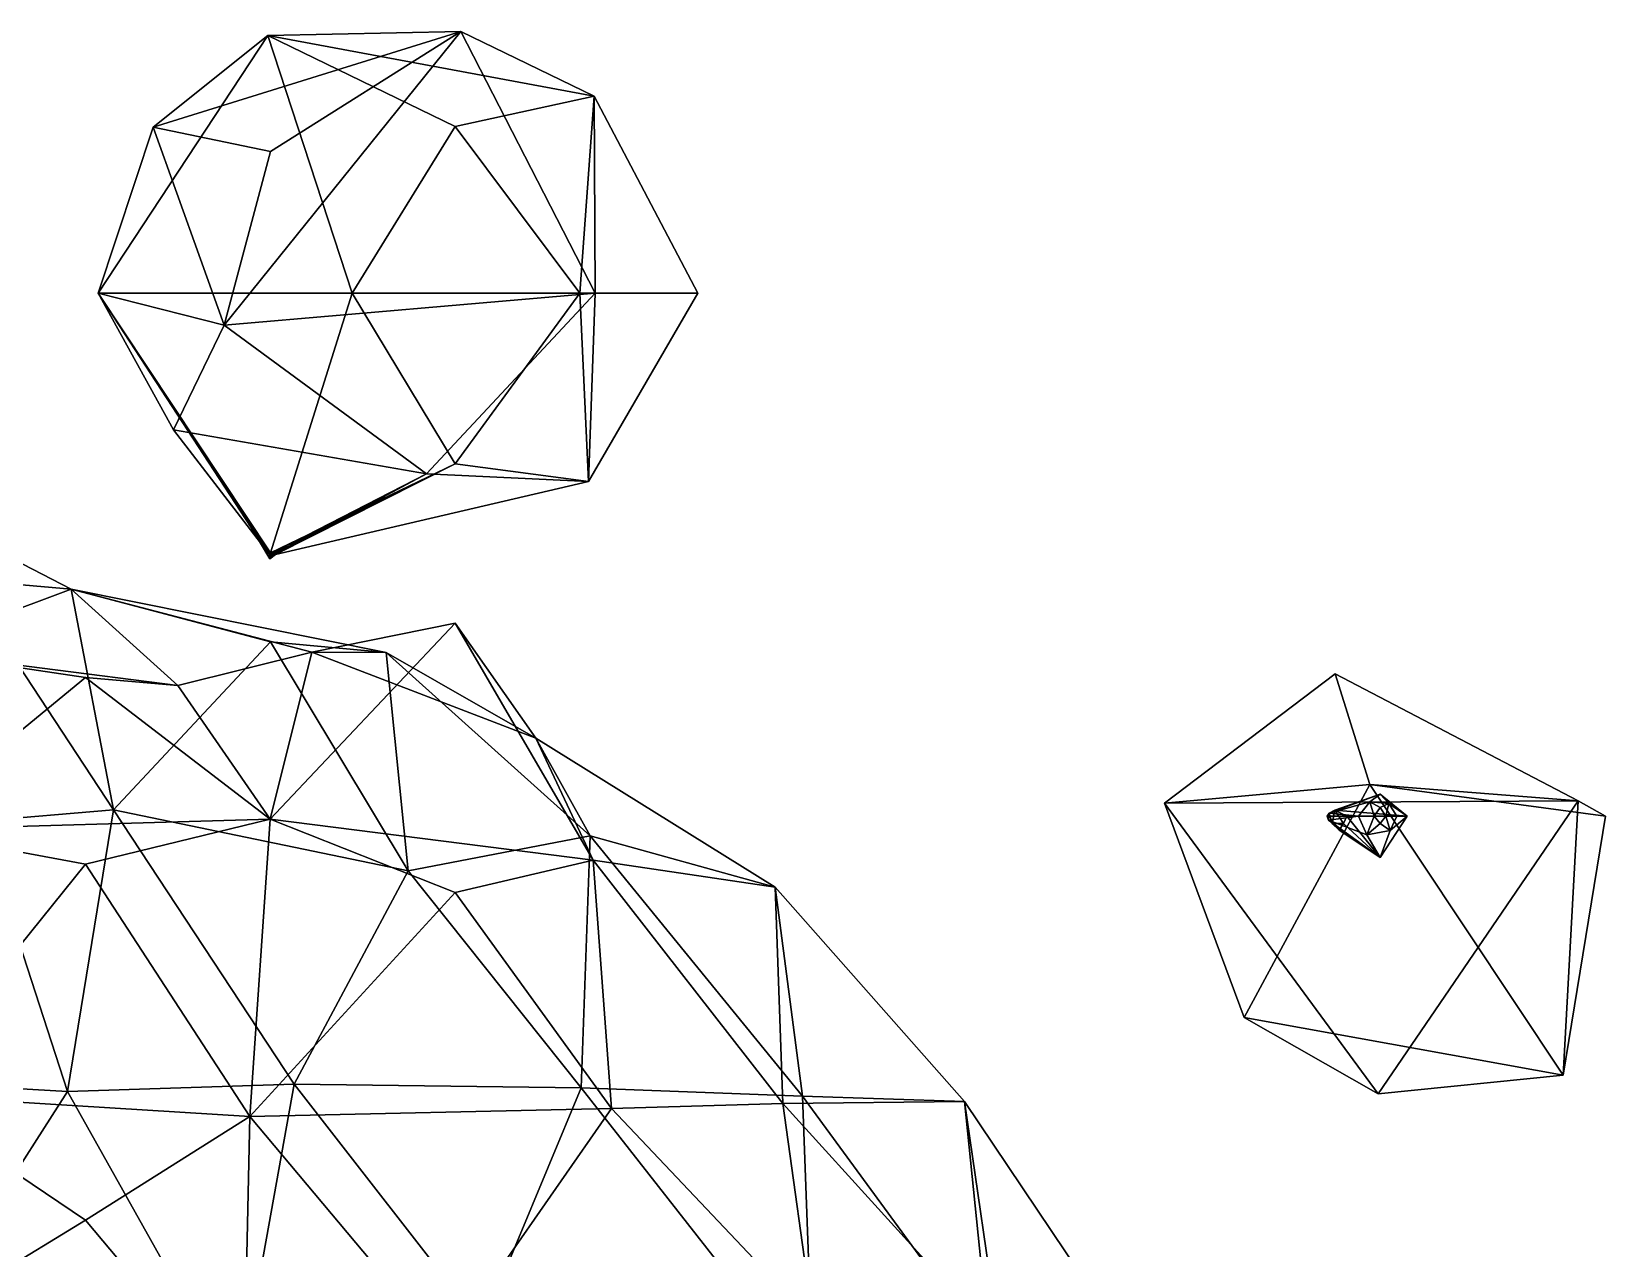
# Model space of a CAD drawing. Extents: x 290083 to 295691, y 4553739 to 4561622.
# Drawn here: x 295347 to 295454.3, y 4559518.9 to 4559601.8 of the extents above; entities that cross this region are included whole.
import ezdxf

# ---------------------------------------------------------------- set-up
doc = ezdxf.new("R2010")
doc.units = 0
doc.layers.add('Au_ppm_Pref_-_0_3', color=7, linetype='CONTINUOUS')

msp = doc.modelspace()

# ---------------------------------------------------------------- linework, layer by layer
at = {"layer": 'Au_ppm_Pref_-_0_3'}
for points in [[(295368.87, 4559584, 1856.38), (295351.56, 4559584, 1852.93), (295363.11, 4559601.55, 1853.08)], [(295351.56, 4559584, 1852.93), (295355.31, 4559595.29, 1847.13), (295363.11, 4559601.55, 1853.08)], [(295355.31, 4559595.29, 1847.13), (295376.26, 4559601.82, 1847.12), (295363.11, 4559601.55, 1853.08)], [(295355.31, 4559595.29, 1847.13), (295363.29, 4559593.65, 1843.91), (295376.26, 4559601.82, 1847.12)], [(295360.15, 4559581.81, 1845.17), (295385.41, 4559584, 1847.61), (295376.26, 4559601.82, 1847.12)], [(295363.29, 4559593.65, 1843.91), (295360.15, 4559581.81, 1845.17), (295376.26, 4559601.82, 1847.12)], [(295363.11, 4559601.55, 1853.08), (295376.26, 4559601.82, 1847.12), (295385.36, 4559597.4, 1853.07)], [(295368.87, 4559584, 1856.38), (295363.11, 4559601.55, 1853.08), (295375.89, 4559595.35, 1856.85)], [(295375.89, 4559595.35, 1856.85), (295363.11, 4559601.55, 1853.08), (295385.36, 4559597.4, 1853.07)], [(295385.41, 4559584, 1847.61), (295385.36, 4559597.4, 1853.07), (295376.26, 4559601.82, 1847.12)], [(295385.36, 4559597.4, 1853.07), (295384.37, 4559584, 1857.06), (295375.89, 4559595.35, 1856.85)], [(295385.36, 4559597.4, 1853.07), (295392.41, 4559584, 1853.07), (295384.37, 4559584, 1857.06)], [(295392.41, 4559584, 1853.07), (295385.36, 4559597.4, 1853.07), (295385.41, 4559584, 1847.61)], [(295360.15, 4559581.81, 1845.17), (295355.31, 4559595.29, 1847.13), (295351.56, 4559584, 1852.93)], [(295355.31, 4559595.29, 1847.13), (295360.15, 4559581.81, 1845.17), (295363.29, 4559593.65, 1843.91)], [(295368.87, 4559584, 1856.38), (295375.89, 4559595.35, 1856.85), (295384.37, 4559584, 1857.06)], [(295363.29, 4559566.31, 1853.11), (295361.99, 4559568.02, 1853.07), (295351.56, 4559584, 1852.93)], [(295363.29, 4559566.31, 1853.11), (295351.56, 4559584, 1852.93), (295368.87, 4559584, 1856.38)], [(295356.7, 4559574.68, 1847.13), (295360.15, 4559581.81, 1845.17), (295351.56, 4559584, 1852.93)], [(295351.56, 4559584, 1852.93), (295361.99, 4559568.02, 1853.07), (295363.22, 4559566.19, 1853.03)], [(295351.56, 4559584, 1852.93), (295363.22, 4559566.19, 1853.03), (295356.7, 4559574.68, 1847.13)], [(295373.93, 4559571.69, 1848.04), (295385.41, 4559584, 1847.61), (295360.15, 4559581.81, 1845.17)], [(295363.29, 4559566.31, 1853.11), (295368.87, 4559584, 1856.38), (295375.89, 4559572.37, 1856.95)], [(295368.87, 4559584, 1856.38), (295384.37, 4559584, 1857.06), (295375.89, 4559572.37, 1856.95)], [(295384.97, 4559571.16, 1853.07), (295385.41, 4559584, 1847.61), (295373.93, 4559571.69, 1848.04)], [(295384.97, 4559571.16, 1853.07), (295375.89, 4559572.37, 1856.95), (295384.37, 4559584, 1857.06)], [(295392.41, 4559584, 1853.07), (295384.97, 4559571.16, 1853.07), (295384.37, 4559584, 1857.06)], [(295384.97, 4559571.16, 1853.07), (295392.41, 4559584, 1853.07), (295385.41, 4559584, 1847.61)], [(295356.7, 4559574.68, 1847.13), (295373.93, 4559571.69, 1848.04), (295360.15, 4559581.81, 1845.17)], [(295373.93, 4559571.69, 1848.04), (295356.7, 4559574.68, 1847.13), (295363.22, 4559566.19, 1853.03)], [(295363.29, 4559566.31, 1853.11), (295375.89, 4559572.37, 1856.95), (295363.42, 4559566.19, 1853.13)], [(295363.64, 4559566.19, 1853.07), (295363.42, 4559566.19, 1853.13), (295375.89, 4559572.37, 1856.95)], [(295363.64, 4559566.19, 1853.07), (295375.89, 4559572.37, 1856.95), (295384.97, 4559571.16, 1853.07)], [(295373.93, 4559571.69, 1848.04), (295363.22, 4559566.19, 1853.03), (295363.45, 4559566.19, 1853)], [(295363.64, 4559566.19, 1853.07), (295373.93, 4559571.69, 1848.04), (295363.45, 4559566.19, 1853)], [(295363.64, 4559566.19, 1853.07), (295384.97, 4559571.16, 1853.07), (295373.93, 4559571.69, 1848.04)], [(295349.71, 4559563.82, 1834.5), (295325.34, 4559565.97, 1835.11), (295339.11, 4559569.31, 1829.22)], [(295349.71, 4559563.82, 1834.5), (295339.11, 4559569.31, 1829.22), (295352.6, 4559548.79, 1828.44)], [(295339.11, 4559569.31, 1829.22), (295343.48, 4559548.03, 1822.87), (295352.6, 4559548.79, 1828.44)], [(295363.29, 4559566.31, 1853.11), (295363.25, 4559565.9, 1853.01), (295361.99, 4559568.02, 1853.07)], [(295361.99, 4559568.02, 1853.07), (295363.25, 4559565.9, 1853.01), (295363.22, 4559566.19, 1853.03)], [(295338.48, 4559559.63, 1840.66), (295325.34, 4559565.97, 1835.11), (295349.71, 4559563.82, 1834.5)], [(295363.25, 4559565.9, 1853.01), (295363.45, 4559566.19, 1853), (295363.22, 4559566.19, 1853.03)], [(295363.29, 4559566.31, 1853.11), (295363.42, 4559566.19, 1853.13), (295363.25, 4559565.9, 1853.01)], [(295363.25, 4559565.9, 1853.01), (295363.42, 4559566.19, 1853.13), (295363.64, 4559566.19, 1853.07)], [(295363.25, 4559565.9, 1853.01), (295363.64, 4559566.19, 1853.07), (295363.45, 4559566.19, 1853)], [(295356.98, 4559557.26, 1841.19), (295338.48, 4559559.63, 1840.66), (295349.71, 4559563.82, 1834.5)], [(295366.12, 4559559.53, 1840.3), (295356.98, 4559557.26, 1841.19), (295349.71, 4559563.82, 1834.5)], [(295366.12, 4559559.53, 1840.3), (295349.71, 4559563.82, 1834.5), (295371.17, 4559559.51, 1835.25)], [(295349.71, 4559563.82, 1834.5), (295352.6, 4559548.79, 1828.44), (295363.29, 4559560.23, 1831.3)], [(295349.71, 4559563.82, 1834.5), (295363.29, 4559560.23, 1831.3), (295371.17, 4559559.51, 1835.25)], [(295363.28, 4559548.16, 1846.99), (295375.89, 4559561.52, 1845.57), (295385.28, 4559545.37, 1845.85)], [(295363.28, 4559548.16, 1846.99), (295366.12, 4559559.53, 1840.3), (295375.89, 4559561.52, 1845.57)], [(295375.89, 4559561.52, 1845.57), (295366.12, 4559559.53, 1840.3), (295381.37, 4559553.68, 1840.27)], [(295385.28, 4559545.37, 1845.85), (295375.89, 4559561.52, 1845.57), (295381.37, 4559553.68, 1840.27)], [(295350.69, 4559557.82, 1844.34), (295338.07, 4559547.44, 1846.69), (295338.48, 4559559.63, 1840.66)], [(295350.69, 4559557.82, 1844.34), (295338.48, 4559559.63, 1840.66), (295356.98, 4559557.26, 1841.19)], [(295372.67, 4559544.65, 1830.19), (295363.29, 4559560.23, 1831.3), (295352.6, 4559548.79, 1828.44)], [(295363.28, 4559548.16, 1846.99), (295356.98, 4559557.26, 1841.19), (295366.12, 4559559.53, 1840.3)], [(295371.17, 4559559.51, 1835.25), (295363.29, 4559560.23, 1831.3), (295372.67, 4559544.65, 1830.19)], [(295371.17, 4559559.51, 1835.25), (295381.37, 4559553.68, 1840.27), (295366.12, 4559559.53, 1840.3)], [(295385.08, 4559547.02, 1836.11), (295381.37, 4559553.68, 1840.27), (295371.17, 4559559.51, 1835.25)], [(295385.08, 4559547.02, 1836.11), (295371.17, 4559559.51, 1835.25), (295372.67, 4559544.65, 1830.19)], [(295363.28, 4559548.16, 1846.99), (295338.07, 4559547.44, 1846.69), (295350.69, 4559557.82, 1844.34)], [(295363.28, 4559548.16, 1846.99), (295350.69, 4559557.82, 1844.34), (295356.98, 4559557.26, 1841.19)], [(295424.21, 4559549.24, 1853.21), (295435.84, 4559558.05, 1851.79), (295452.4, 4559549.41, 1852.96)], [(295435.84, 4559558.05, 1851.79), (295424.21, 4559549.24, 1853.21), (295438.2, 4559550.52, 1845.89)], [(295438.2, 4559550.52, 1845.89), (295452.4, 4559549.41, 1852.96), (295435.84, 4559558.05, 1851.79)], [(295385.28, 4559545.37, 1845.85), (295381.37, 4559553.68, 1840.27), (295397.67, 4559543.54, 1841.19)], [(295397.67, 4559543.54, 1841.19), (295381.37, 4559553.68, 1840.27), (295385.08, 4559547.02, 1836.11)], [(295438.2, 4559550.52, 1845.89), (295424.21, 4559549.24, 1853.21), (295429.63, 4559534.66, 1848.8)], [(295429.63, 4559534.66, 1848.8), (295451.36, 4559530.73, 1846.99), (295438.2, 4559550.52, 1845.89)], [(295435.43, 4559548.57, 1908.08), (295438.89, 4559549.87, 1907.02), (295435.82, 4559548.77, 1908.1)], [(295438.2, 4559549.34, 1906.52), (295438.89, 4559549.87, 1907.02), (295435.43, 4559548.57, 1908.08)], [(295438.89, 4559549.87, 1907.02), (295440.73, 4559548.37, 1907.39), (295435.82, 4559548.77, 1908.1)], [(295438.2, 4559550.52, 1845.89), (295454.25, 4559548.37, 1847.13), (295452.4, 4559549.41, 1852.96)], [(295454.25, 4559548.37, 1847.13), (295438.2, 4559550.52, 1845.89), (295451.36, 4559530.73, 1846.99)], [(295438.2, 4559549.34, 1906.52), (295439.49, 4559549.23, 1906.52), (295438.89, 4559549.87, 1907.02)], [(295439.49, 4559549.23, 1906.52), (295440.73, 4559548.37, 1907.39), (295438.89, 4559549.87, 1907.02)], [(295343.48, 4559548.03, 1822.87), (295349.46, 4559529.62, 1824.49), (295352.6, 4559548.79, 1828.44)], [(295364.91, 4559530.1, 1826.77), (295352.6, 4559548.79, 1828.44), (295349.46, 4559529.62, 1824.49)], [(295372.67, 4559544.65, 1830.19), (295352.6, 4559548.79, 1828.44), (295364.91, 4559530.1, 1826.77)], [(295452.4, 4559549.41, 1852.96), (295438.76, 4559529.45, 1853.32), (295424.21, 4559549.24, 1853.21)], [(295424.21, 4559549.24, 1853.21), (295438.76, 4559529.45, 1853.32), (295429.63, 4559534.66, 1848.8)], [(295438.2, 4559549.34, 1906.52), (295435.43, 4559548.57, 1908.08), (295437.43, 4559548.37, 1906.52)], [(295435.82, 4559548.77, 1908.1), (295435.64, 4559547.87, 1908.1), (295435.43, 4559548.57, 1908.08)], [(295436.41, 4559547.87, 1908.14), (295435.64, 4559547.87, 1908.1), (295435.82, 4559548.77, 1908.1)], [(295436.62, 4559548.37, 1908.15), (295436.41, 4559547.87, 1908.14), (295435.82, 4559548.77, 1908.1)], [(295436.62, 4559548.37, 1908.15), (295435.82, 4559548.77, 1908.1), (295440.73, 4559548.37, 1907.39)], [(295438.2, 4559549.34, 1906.52), (295437.43, 4559548.37, 1906.52), (295438.49, 4559548.37, 1906.34)], [(295438.2, 4559549.34, 1906.52), (295438.49, 4559548.37, 1906.34), (295438.89, 4559548.95, 1906.33)], [(295439.49, 4559549.23, 1906.52), (295438.2, 4559549.34, 1906.52), (295438.89, 4559548.95, 1906.33)], [(295439.29, 4559548.37, 1906.33), (295438.89, 4559548.95, 1906.33), (295438.49, 4559548.37, 1906.34)], [(295438.76, 4559529.45, 1853.32), (295452.4, 4559549.41, 1852.96), (295451.36, 4559530.73, 1846.99)], [(295439.29, 4559548.37, 1906.33), (295439.49, 4559549.23, 1906.52), (295438.89, 4559548.95, 1906.33)], [(295439.29, 4559548.37, 1906.33), (295440.04, 4559548.37, 1906.52), (295439.49, 4559549.23, 1906.52)], [(295439.49, 4559549.23, 1906.52), (295440.04, 4559548.37, 1906.52), (295440.73, 4559548.37, 1907.39)], [(295452.4, 4559549.41, 1852.96), (295454.25, 4559548.37, 1847.13), (295451.36, 4559530.73, 1846.99)], [(295349.46, 4559529.62, 1824.49), (295343.48, 4559548.03, 1822.87), (295336.48, 4559530.35, 1817.77)], [(295363.28, 4559548.16, 1846.99), (295350.69, 4559545.09, 1851.98), (295338.07, 4559547.44, 1846.69)], [(295363.28, 4559548.16, 1846.99), (295361.9, 4559527.9, 1852.28), (295350.69, 4559545.09, 1851.98)], [(295363.28, 4559548.16, 1846.99), (295375.89, 4559543.16, 1851.33), (295361.9, 4559527.9, 1852.28)], [(295363.28, 4559548.16, 1846.99), (295385.28, 4559545.37, 1845.85), (295375.89, 4559543.16, 1851.33)], [(295435.43, 4559548.57, 1908.08), (295435.39, 4559548.1, 1908.08), (295435.28, 4559548.37, 1908.08)], [(295437.43, 4559548.37, 1906.52), (295435.43, 4559548.57, 1908.08), (295435.28, 4559548.37, 1908.08)], [(295437.43, 4559548.37, 1906.52), (295435.28, 4559548.37, 1908.08), (295435.39, 4559548.1, 1908.08)], [(295435.43, 4559548.57, 1908.08), (295435.64, 4559547.87, 1908.1), (295435.39, 4559548.1, 1908.08)], [(295435.39, 4559548.1, 1908.08), (295437.99, 4559547.1, 1906.52), (295437.43, 4559548.37, 1906.52)], [(295435.39, 4559548.1, 1908.08), (295435.64, 4559547.87, 1908.1), (295438.89, 4559545.56, 1907.46)], [(295437.99, 4559547.1, 1906.52), (295435.39, 4559548.1, 1908.08), (295438.89, 4559545.56, 1907.46)], [(295435.64, 4559547.87, 1908.1), (295436.41, 4559547.87, 1908.14), (295436.11, 4559547.42, 1908.15)], [(295435.64, 4559547.87, 1908.1), (295436.11, 4559547.42, 1908.15), (295438.89, 4559545.56, 1907.46)], [(295438.89, 4559545.56, 1907.46), (295436.11, 4559547.42, 1908.15), (295436.41, 4559547.87, 1908.14)], [(295438.89, 4559545.56, 1907.46), (295436.41, 4559547.87, 1908.14), (295436.62, 4559548.37, 1908.15)], [(295438.89, 4559545.56, 1907.46), (295436.62, 4559548.37, 1908.15), (295440.73, 4559548.37, 1907.39)], [(295437.43, 4559548.37, 1906.52), (295437.99, 4559547.1, 1906.52), (295438.49, 4559548.37, 1906.34)], [(295437.99, 4559547.1, 1906.52), (295438.89, 4559547.86, 1906.35), (295438.49, 4559548.37, 1906.34)], [(295437.99, 4559547.1, 1906.52), (295439.59, 4559547.38, 1906.52), (295438.89, 4559547.86, 1906.35)], [(295439.29, 4559548.37, 1906.33), (295438.49, 4559548.37, 1906.34), (295438.89, 4559547.86, 1906.35)], [(295439.29, 4559548.37, 1906.33), (295438.89, 4559547.86, 1906.35), (295439.59, 4559547.38, 1906.52)], [(295439.59, 4559547.38, 1906.52), (295438.89, 4559545.56, 1907.46), (295440.73, 4559548.37, 1907.39)], [(295439.29, 4559548.37, 1906.33), (295439.59, 4559547.38, 1906.52), (295440.04, 4559548.37, 1906.52)], [(295440.04, 4559548.37, 1906.52), (295439.59, 4559547.38, 1906.52), (295440.73, 4559548.37, 1907.39)], [(295350.69, 4559545.09, 1851.98), (295338.02, 4559529.39, 1852.89), (295338.07, 4559547.44, 1846.69)], [(295385.08, 4559547.02, 1836.11), (295372.67, 4559544.65, 1830.19), (295384.47, 4559529.85, 1829.79)], [(295399.55, 4559529.3, 1835.71), (295385.08, 4559547.02, 1836.11), (295384.47, 4559529.85, 1829.79)], [(295399.55, 4559529.3, 1835.71), (295397.67, 4559543.54, 1841.19), (295385.08, 4559547.02, 1836.11)], [(295439.59, 4559547.38, 1906.52), (295437.99, 4559547.1, 1906.52), (295438.89, 4559545.56, 1907.46)], [(295361.9, 4559527.9, 1852.28), (295338.02, 4559529.39, 1852.89), (295350.69, 4559545.09, 1851.98)], [(295384.47, 4559529.85, 1829.79), (295372.67, 4559544.65, 1830.19), (295364.91, 4559530.1, 1826.77)], [(295385.28, 4559545.37, 1845.85), (295386.53, 4559528.45, 1851.45), (295375.89, 4559543.16, 1851.33)], [(295385.28, 4559545.37, 1845.85), (295398.21, 4559528.79, 1846.6), (295386.53, 4559528.45, 1851.45)], [(295398.21, 4559528.79, 1846.6), (295385.28, 4559545.37, 1845.85), (295397.67, 4559543.54, 1841.19)], [(295399.55, 4559529.3, 1835.71), (295410.57, 4559528.94, 1841.19), (295397.67, 4559543.54, 1841.19)], [(295398.21, 4559528.79, 1846.6), (295397.67, 4559543.54, 1841.19), (295410.57, 4559528.94, 1841.19)], [(295386.53, 4559528.45, 1851.45), (295361.9, 4559527.9, 1852.28), (295375.89, 4559543.16, 1851.33)], [(295429.63, 4559534.66, 1848.8), (295438.76, 4559529.45, 1853.32), (295451.36, 4559530.73, 1846.99)], [(295336.48, 4559530.35, 1817.77), (295339.41, 4559513.9, 1822.64), (295349.46, 4559529.62, 1824.49)], [(295338.02, 4559529.39, 1852.89), (295350.69, 4559520.84, 1855.77), (295338.18, 4559513.22, 1858.93)], [(295338.02, 4559529.39, 1852.89), (295361.9, 4559527.9, 1852.28), (295350.69, 4559520.84, 1855.77)], [(295361.09, 4559508.89, 1825.69), (295349.46, 4559529.62, 1824.49), (295339.41, 4559513.9, 1822.64)], [(295361.09, 4559508.89, 1825.69), (295364.91, 4559530.1, 1826.77), (295349.46, 4559529.62, 1824.49)], [(295377.73, 4559513.65, 1828.5), (295364.91, 4559530.1, 1826.77), (295361.09, 4559508.89, 1825.69)], [(295364.91, 4559530.1, 1826.77), (295377.73, 4559513.65, 1828.5), (295384.47, 4559529.85, 1829.79)], [(295384.47, 4559529.85, 1829.79), (295377.73, 4559513.65, 1828.5), (295400.27, 4559509.69, 1830.71)], [(295399.55, 4559529.3, 1835.71), (295384.47, 4559529.85, 1829.79), (295400.27, 4559509.69, 1830.71)], [(295375.16, 4559512.1, 1853.03), (295361.9, 4559527.9, 1852.28), (295386.53, 4559528.45, 1851.45)], [(295375.16, 4559512.1, 1853.03), (295386.53, 4559528.45, 1851.45), (295400.28, 4559513.94, 1853.36)], [(295398.21, 4559528.79, 1846.6), (295400.28, 4559513.94, 1853.36), (295386.53, 4559528.45, 1851.45)], [(295398.21, 4559528.79, 1846.6), (295410.57, 4559528.94, 1841.19), (295412.96, 4559512.53, 1847.43)], [(295412.96, 4559512.53, 1847.43), (295400.28, 4559513.94, 1853.36), (295398.21, 4559528.79, 1846.6)], [(295399.55, 4559529.3, 1835.71), (295412.34, 4559511.84, 1835.4), (295410.57, 4559528.94, 1841.19)], [(295399.55, 4559529.3, 1835.71), (295400.27, 4559509.69, 1830.71), (295412.34, 4559511.84, 1835.4)], [(295412.96, 4559512.53, 1847.43), (295410.57, 4559528.94, 1841.19), (295421.45, 4559512.73, 1841.19)], [(295412.34, 4559511.84, 1835.4), (295421.45, 4559512.73, 1841.19), (295410.57, 4559528.94, 1841.19)], [(295361.46, 4559508.01, 1858.02), (295350.69, 4559520.84, 1855.77), (295361.9, 4559527.9, 1852.28)], [(295375.16, 4559512.1, 1853.03), (295361.46, 4559508.01, 1858.02), (295361.9, 4559527.9, 1852.28)], [(295361.46, 4559508.01, 1858.02), (295338.18, 4559513.22, 1858.93), (295350.69, 4559520.84, 1855.77)]]:
    msp.add_3dface(points, dxfattribs=at)

doc.saveas('drawing.dxf')
